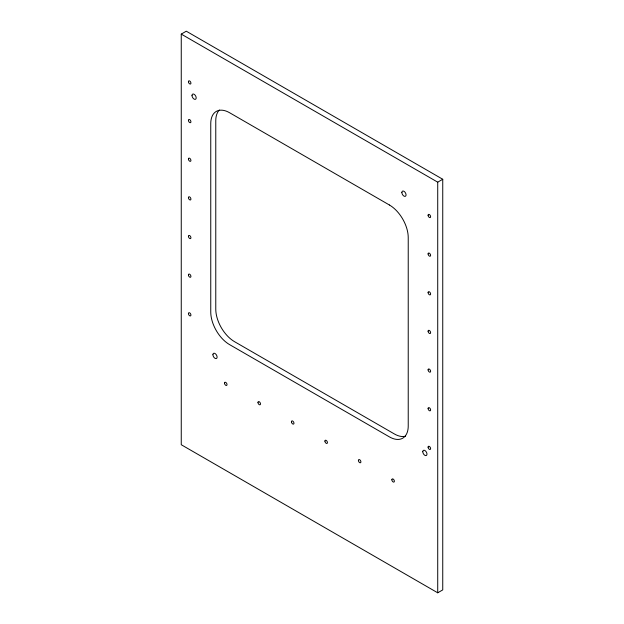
<?xml version="1.0" encoding="UTF-8"?>
<svg xmlns="http://www.w3.org/2000/svg" width="624" height="624" viewBox="0 0 624 624"><rect width="100%" height="100%" fill="white"/><g stroke="black" fill="none" stroke-linecap="round" stroke-linejoin="round"><path stroke-width="0.94" d="M181.256 34.102L186.28 31.2L442.744 179.267L442.744 589.898L437.72 592.8L181.256 444.733L181.256 34.102L437.72 182.169L442.744 179.267M437.72 182.169L437.72 592.8M405.483 436.223A26.621 15.374 60 0 1 394.423 433.984L234.601 341.71A26.621 15.374 60 0 1 215.771 309.098L215.771 120.697A26.621 15.374 60 0 1 219.367 109.996M389.399 204.992L229.577 112.726A26.621 15.374 60 0 0 210.756 123.591L210.756 312A26.621 15.374 60 0 0 229.577 344.612L389.399 436.878A26.621 15.374 60 0 0 408.229 426.013L408.229 237.604A26.621 15.374 60 0 0 389.399 204.992M324.917 441.113A1.778 1.022 60 0 0 326.804 443.461A1.778 1.022 60 0 0 326.804 440.95A1.778 1.022 60 0 0 324.917 441.113M224.507 383.136A1.778 1.022 60 0 0 226.395 385.476A1.778 1.022 60 0 0 226.395 382.972A1.778 1.022 60 0 0 224.507 383.136M358.394 460.442A1.778 1.022 60 0 0 360.274 462.782A1.778 1.022 60 0 0 360.274 460.27A1.778 1.022 60 0 0 358.394 460.442M291.447 421.793A1.778 1.022 60 0 0 293.335 424.133A1.778 1.022 60 0 0 293.335 421.621A1.778 1.022 60 0 0 291.447 421.793M257.977 402.464A1.778 1.022 60 0 0 259.865 404.804A1.778 1.022 60 0 0 259.865 402.293A1.778 1.022 60 0 0 257.977 402.464M391.864 479.77A1.778 1.022 60 0 0 393.744 482.11A1.778 1.022 60 0 0 393.744 479.599A1.778 1.022 60 0 0 391.864 479.77M428.095 369.853A1.778 1.022 60 0 0 429.983 372.193A1.778 1.022 60 0 0 429.983 369.681A1.778 1.022 60 0 0 428.095 369.853M428.095 215.257A1.778 1.022 60 0 0 429.983 217.604A1.778 1.022 60 0 0 429.983 215.093A1.778 1.022 60 0 0 428.095 215.257M428.095 331.204A1.778 1.022 60 0 0 429.983 333.544A1.778 1.022 60 0 0 429.983 331.032A1.778 1.022 60 0 0 428.095 331.204M428.095 408.502A1.778 1.022 60 0 0 429.983 410.842A1.778 1.022 60 0 0 429.983 408.33A1.778 1.022 60 0 0 428.095 408.502M428.095 253.906A1.778 1.022 60 0 0 429.983 256.246A1.778 1.022 60 0 0 429.983 253.742A1.778 1.022 60 0 0 428.095 253.906M428.095 292.555A1.778 1.022 60 0 0 429.983 294.895A1.778 1.022 60 0 0 429.983 292.383A1.778 1.022 60 0 0 428.095 292.555M428.095 447.143A1.778 1.022 60 0 0 429.983 449.491A1.778 1.022 60 0 0 429.983 446.979A1.778 1.022 60 0 0 428.095 447.143M188.417 236.301A1.778 1.022 60 0 0 190.297 238.641A1.778 1.022 60 0 0 190.297 236.137A1.778 1.022 60 0 0 188.417 236.301M188.417 81.713A1.778 1.022 60 0 0 190.297 84.053A1.778 1.022 60 0 0 190.297 81.541A1.778 1.022 60 0 0 188.417 81.713M188.417 197.652A1.778 1.022 60 0 0 190.297 199.992A1.778 1.022 60 0 0 190.297 197.488A1.778 1.022 60 0 0 188.417 197.652M188.417 274.95A1.778 1.022 60 0 0 190.297 277.29A1.778 1.022 60 0 0 190.297 274.778A1.778 1.022 60 0 0 188.417 274.95M188.417 120.354A1.778 1.022 60 0 0 190.297 122.702A1.778 1.022 60 0 0 190.297 120.19A1.778 1.022 60 0 0 188.417 120.354M188.417 159.003A1.778 1.022 60 0 0 190.297 161.351A1.778 1.022 60 0 0 190.297 158.839A1.778 1.022 60 0 0 188.417 159.003M188.417 313.599A1.778 1.022 60 0 0 190.297 315.939A1.778 1.022 60 0 0 190.297 313.427A1.778 1.022 60 0 0 188.417 313.599M422.791 451.714A2.956 1.708 60 0 0 425.927 455.614A2.956 1.708 60 0 0 425.927 451.433A2.956 1.708 60 0 0 422.791 451.714M192.005 95.48A2.956 1.708 60 0 0 195.14 99.38A2.956 1.708 60 0 0 195.14 95.199A2.956 1.708 60 0 0 192.005 95.48M212.924 354.697A2.956 1.708 60 0 0 216.06 358.605A2.956 1.708 60 0 0 216.06 354.424A2.956 1.708 60 0 0 212.924 354.697M401.872 192.488A2.956 1.708 60 0 0 405.007 196.388A2.956 1.708 60 0 0 405.007 192.208A2.956 1.708 60 0 0 401.872 192.488"/></g></svg>
